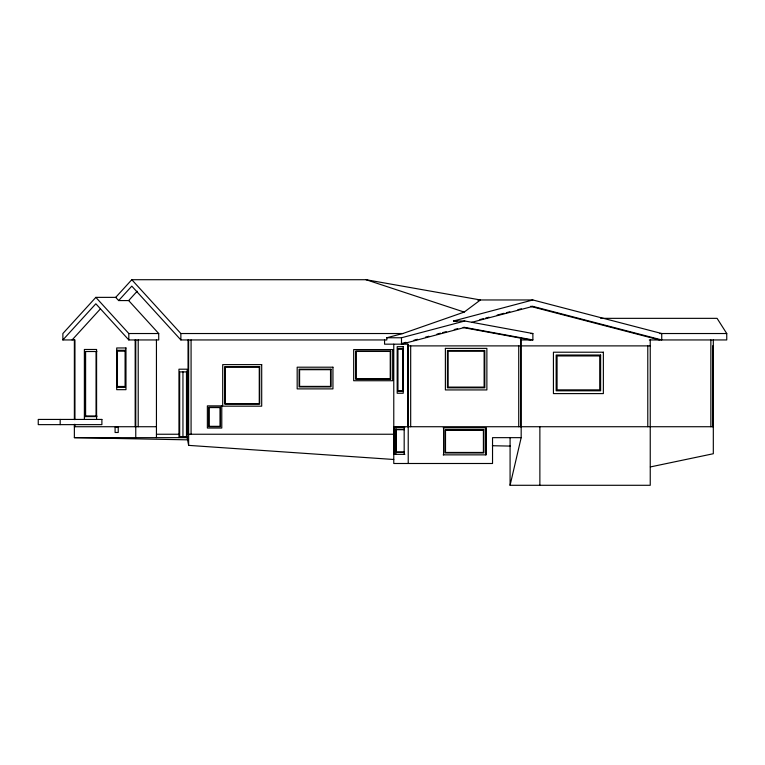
<?xml version="1.0" encoding="UTF-8"?>
<svg xmlns="http://www.w3.org/2000/svg" width="765" height="765" viewBox="0 0 765 765"><rect width="100%" height="100%" fill="white"/><g stroke="black" fill="none" stroke-linecap="round" stroke-linejoin="round"><path stroke-width="1.15" d="M156.442 437.657L156.442 339.947M178.962 437.657L178.962 369.199L187.148 369.199L187.148 437.657L188.63 445.373L393.774 459.488M188.047 434.243L188.047 339.947M188.63 445.373L188.63 339.947M393.774 344.174L393.774 463.494L492.536 463.494L492.536 437.657L521.175 437.657L521.175 339.947M395.859 454.343L395.859 427.3M404.178 454.343L404.178 427.3M410.681 426.727L410.681 345.895M650.24 339.947L650.24 485.287L510.083 485.287L521.175 437.657M62.873 339.947L95.845 303.781L128.816 339.947L158.718 339.947L158.718 333.53L128.673 300.569L118.642 300.569L115.716 297.365L95.845 297.365L62.873 333.53L62.873 339.947L74.951 339.947L74.951 419.593M72.092 339.947L100.244 309.07M115.716 297.365L131.8 279.713L366.072 279.713L480.439 299.966L464.202 312.082L402.792 333.53L386.832 337.757L386.832 339.947L180.865 339.947L131.8 286.129L118.642 300.569M128.673 300.569L137.193 291.226M456.896 321.616L453.492 320.994L532.861 299.966L661.735 333.53L661.735 339.947L532.861 306.382L530.585 306.382L659.459 339.947M386.832 337.757L401.491 337.757L464.795 320.994L532.88 333.53L532.88 339.947L520.41 339.947M402.457 343.255L405.909 342.347M413.97 340.215L417.422 339.297M425.474 337.164L428.926 336.246M436.987 334.114L440.439 333.196M442.734 332.593L446.196 331.675M454.247 329.543L457.7 328.625M532.88 339.947L464.795 327.41L401.491 344.174L401.491 337.757M479.846 319.598L483.308 318.699M485.612 318.097L489.074 317.198M497.145 315.094L504.059 313.296M506.373 312.694L509.825 311.795M517.895 309.691L521.357 308.792M471.747 322.304L532.861 306.382M650.346 466.937L713.315 453.731L713.315 339.947M478.087 300.349L480.439 299.966M478.106 299.966L532.861 299.966M600.707 318.345L717.082 318.345L726.75 333.53L726.75 339.947L649.313 339.947M453.492 320.994L464.795 320.994M463.131 327.41L464.795 327.41M95.845 297.365L128.816 333.53L158.718 333.53M131.8 279.713L180.865 333.53L402.792 333.53M530.623 333.53L532.88 333.53M659.478 333.53L726.75 333.53M408.223 345.895L650.24 345.885M713.315 345.77L712.731 345.77L712.731 426.727M96.859 351.518L84.781 351.518L84.781 416.6L96.859 416.6M187.482 371.895L179.679 371.895L179.679 436.605L187.482 436.605M85.603 415.95L96.859 415.95M74.368 426.727L156.442 426.727M393.774 426.727L713.315 426.727M404.848 427.3L394.071 427.3L394.071 454.343L404.848 454.343M443.165 427.817L486.177 427.817L486.177 454.859L443.165 454.859M404.369 429.213L396.299 429.213L396.299 452.431L404.369 452.431M396.413 429.71L404.283 429.71M156.442 434.243L178.962 434.243M187.148 434.243L393.774 434.243M74.368 424.355L74.368 437.657L187.148 437.657M396.413 451.933L404.283 451.933M74.368 437.657L187.836 439.846M492.392 445.737L510.312 446.081M463.475 327.621L530.394 339.947M366.072 279.713L464.202 312.082M710.857 339.947L710.857 426.727M647.783 345.885L647.783 426.727M539.87 426.727L539.87 485.287M520.592 339.947L520.592 426.727M518.727 345.895L518.727 426.727M510.083 437.484L510.083 485.287M485.746 427.817L485.746 454.859M443.595 427.817L443.595 454.859M408.223 463.494L408.223 344.174L384.556 344.174L384.556 339.947M407.64 344.174L407.64 426.727M191.078 339.947L191.078 434.243M186.478 371.895L186.478 436.605M182.95 371.895L182.95 436.605M180.865 333.53L180.865 339.947M138.216 339.947L138.216 426.727M135.759 339.947L135.759 437.657M135.176 339.947L135.176 426.727M128.816 333.53L128.816 339.947M96.591 419.43L96.591 349.471L84.37 349.471L84.37 419.43M96.046 351.518L96.046 416.6M85.603 351.518L85.603 416.6M74.951 424.355L74.951 426.727M74.368 339.947L74.368 419.593M60.186 419.43L60.186 424.632M445.383 348.381L445.383 389.93L486.875 389.93L486.875 348.381L445.383 348.381M447.439 350.504L447.439 387.807L484.809 387.807L484.809 350.504L447.439 350.504M448.127 351.212L448.127 387.109L484.13 387.109L484.13 351.212L448.127 351.212M403.232 346.66L397.188 346.66L397.188 393.248L403.232 393.248L403.232 346.66M125.967 347.96L116.701 347.96L116.701 389.672L125.967 389.672L125.967 347.96M402.801 348.515L397.609 348.515L397.609 391.403L402.801 391.403L402.801 348.515M402.639 349.194L397.771 349.194L397.771 390.724L402.639 390.724L402.639 349.194M392.675 349.567L353.688 349.567L353.688 380.731L392.675 380.731L392.675 349.567M125.431 350.293L117.236 350.293L117.236 387.339L125.431 387.339L125.431 350.293M390.695 351.097L355.668 351.097L355.668 379.201L390.695 379.201L390.695 351.097M125.231 351.164L117.437 351.164L117.437 386.468L125.231 386.468L125.231 351.164M390.246 351.441L356.127 351.441L356.127 378.847L390.246 378.847L390.246 351.441M603.365 352.216L553.43 352.216L553.43 393.602L603.365 393.602L603.365 352.216M600.63 355.027L556.165 355.027L556.165 390.8L600.63 390.8L600.63 355.027M599.731 355.945L557.063 355.945L557.063 389.873L599.731 389.873L599.731 355.945M261.697 364.618L222.711 364.618L222.711 406.167L261.697 406.167L261.697 364.618M259.718 366.655L224.69 366.655L224.69 404.13L259.718 404.13L259.718 366.655M259.268 367.124L225.149 367.124L225.149 403.662L259.268 403.662L259.268 367.124M332.947 367.2L297.174 367.2L297.174 388.888L332.947 388.888L332.947 367.2M331.025 369.179L299.096 369.179L299.096 386.908L331.025 386.908L331.025 369.179M330.528 369.686L299.593 369.686L299.593 386.401L330.528 386.401L330.528 369.686M221.783 405.871L207.372 405.871L207.372 428.037L221.783 428.037L221.783 405.871M220.463 407.229L208.692 407.229L208.692 426.679L220.463 426.679L220.463 407.229M220.119 407.582L209.036 407.582L209.036 426.325L220.119 426.325L220.119 407.582M101.888 419.43L38.25 419.43L38.25 424.632L101.888 424.632L101.888 419.43M118.231 427.233L115.085 427.233L115.085 432.483L118.231 432.483L118.231 427.233M483.891 429.729L445.029 429.729L445.029 452.947L483.891 452.947L483.891 429.729M483.404 430.217L445.507 430.217L445.507 452.45L483.404 452.45L483.404 430.217"/></g></svg>
